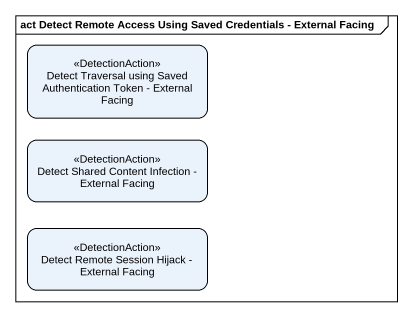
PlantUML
@startuml
mainframe act Detect Remote Access Using Saved Credentials - External Facing
hide empty description
state "Detect Traversal using Saved Authentication Token - External Facing" as Detect_Traversal_using <<DetectionAction>>
state "Detect Shared Content Infection - External Facing" as Detect_Shared_Content <<DetectionAction>>
state "Detect Remote Session Hijack - External Facing" as Detect_Remote_Session <<DetectionAction>>
@enduml
